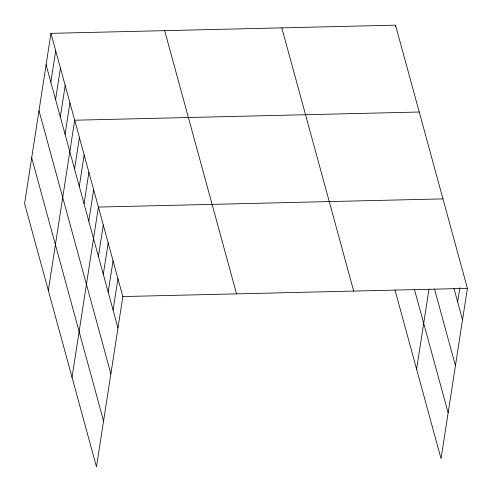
<?xml version="1.0" encoding="UTF-8"?>
<svg xmlns="http://www.w3.org/2000/svg" width="492" height="492" viewBox="0 0 492 492"><rect width="100%" height="100%" fill="white"/><g stroke="black" fill="none" stroke-linecap="round" stroke-linejoin="round"><path stroke-width="0.74" d="M50.959 33.351L24.6 203.627L96.475 466.834L122.834 296.565L50.959 33.351L395.525 25.166L467.4 288.373L441.041 458.649L395.058 290.262M50.836 82.17L55.701 50.725M55.578 99.538L60.448 68.093M60.325 116.911L65.19 85.467M65.067 134.285L69.932 102.84M48.321 290.483L74.679 120.214L419.246 112.022M74.556 169.027L79.421 137.582M79.298 186.4L84.163 154.955M84.04 203.768L88.911 172.329M88.788 221.142L93.652 189.697M72.035 377.346L98.4 207.07L442.96 198.885M98.418 256.412L103.283 224.967M103.302 274.315L108.172 242.87M108.191 292.211L113.062 260.766M113.08 310.108L117.945 278.663M395.291 26.66L395.525 25.166M416.601 369.154L428.95 289.419M457.646 301.922L459.848 287.697M122.834 296.565L467.4 288.373M453.932 288.318L462.535 319.818M434.522 289.025L455.438 365.636M414.405 289.321L448.132 412.837M281.818 27.866L353.693 291.079M164.666 30.652L236.541 293.859M46.094 64.796L117.969 328.004M38.997 110.608L110.872 373.822M31.691 157.809L103.566 421.023"/></g></svg>
